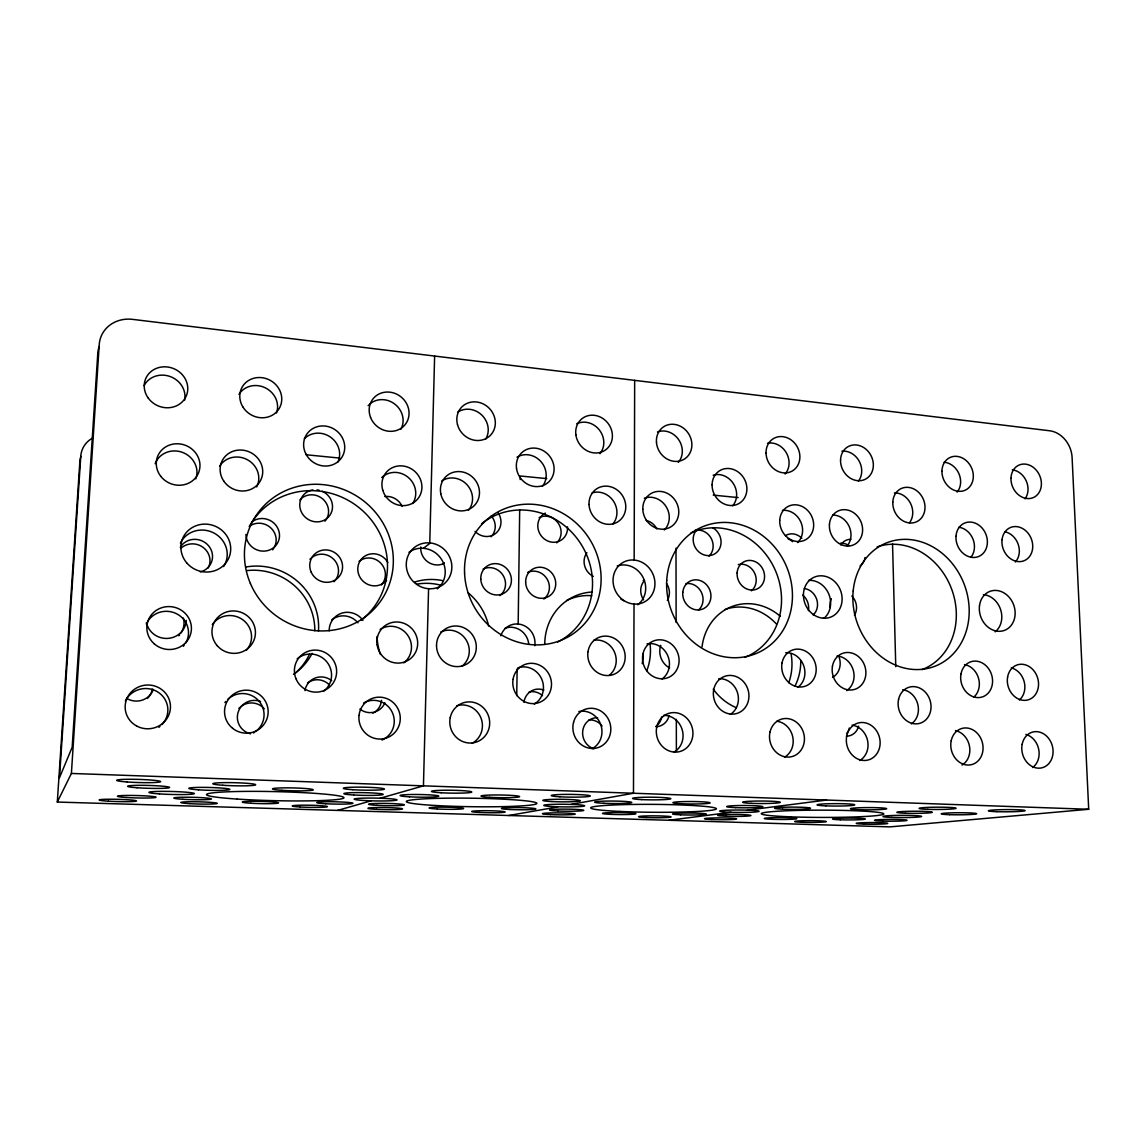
<?xml version="1.0" encoding="UTF-8"?>
<svg xmlns="http://www.w3.org/2000/svg" width="1146" height="1146" viewBox="0 0 1146 1146"><rect width="100%" height="100%" fill="white"/><g stroke="black" fill="none" stroke-linecap="round" stroke-linejoin="round"><path stroke-width="1.5" d="M634.025 604.057L634.755 604.114A22.462 20.542 62.8 0 0 654.953 583.643A22.462 20.542 62.8 0 0 634.741 560.108L633.781 560.022A22.462 20.542 62.8 0 0 613.038 580.091A22.462 20.542 62.8 0 0 633.079 603.971L634.025 604.057L633.48 793.247L570.88 804.42M634.153 560.065L634.669 380.372M516.717 695.622L517.147 668.963M534.781 645.699A18.293 17.262 62.8 0 0 518.178 624.011L519.682 509.87M520.155 479.558L520.212 475.991L546.757 478.613M434.62 356.062L429.764 542.903A23.493 22.275 49.2 0 0 406.271 563.99A23.493 22.275 49.2 0 0 428.575 588.715L423.447 785.855L380.171 798.232A21.387 1.404 1 0 0 354.673 798.848A21.387 1.404 1 0 0 371.146 800.81L371.863 800.839A21.387 1.404 1 0 0 396.487 800.195A21.387 1.404 1 0 0 380.773 798.246L380.171 798.232M57.3 802.057L71.396 773.45L99.229 344.631A31.816 28.822 21.7 0 1 132.549 319.362L1049.707 430.781A25.14 20.571 65.2 0 1 1072.097 457.455L1088.7 809.277L890.141 826.868L57.3 802.057L79.848 461.824A25.14 23.264 15.9 0 1 80.908 456.423M408.979 552.286A23.135 21.989 48.9 0 1 423.447 548.289L430.395 542.96A23.493 22.275 49.2 0 1 451.853 567.528A23.493 22.275 49.2 0 1 429.363 588.758L428.575 588.7M337.612 810.408L371.146 800.81M508.767 815.508L558.417 806.784A20.456 1.318 0.6 0 0 583.629 806.211A20.456 1.318 0.6 0 0 571.439 804.435M668.777 820.278L731.048 812.299A19.826 1.218 0.2 0 0 759.067 811.21A19.826 1.218 0.2 0 0 728.297 810.179A19.826 1.218 0.2 0 0 730.26 812.27L731.048 812.299M826.581 800.051L747.364 810.15M557.744 806.77L556.899 806.741A20.456 1.318 0.6 0 1 544.952 804.95A20.456 1.318 0.6 0 1 570.536 804.406M71.396 773.45L1088.7 809.277M517.863 623.997L517.376 623.968A18.293 17.262 62.8 0 0 500.831 635.801M423.447 548.304L424.077 548.361A23.135 21.989 48.9 0 1 443.588 563.431A23.135 21.989 48.9 0 1 439.333 586.981M306.125 454.761L339.803 458.099M713.242 495.115L738.153 497.593M892.533 543.72L895.771 666.671M675.997 548.103L676.14 622.507M676.326 719.359L676.384 751.189M180.309 547.186A17.362 16.517 18.7 0 1 208.773 545.997A17.362 16.517 18.7 0 1 200.349 571.954M186.254 620.387A20.141 19.31 10.2 0 1 167.631 638.422A20.141 19.31 10.2 0 1 146.444 622.622M251.819 521.989A16.961 16.13 27.8 0 1 277.633 527.934A16.961 16.13 27.8 0 1 266.832 550.796A16.961 16.13 27.8 0 1 245.932 534.423M304.922 690.594A16.789 16.531 42.5 0 1 331.681 680.667M307.529 682.944A16.588 16.345 41.3 0 1 329.246 684.807M311.383 557.916A16.459 15.772 35.9 0 1 333.916 559.492A16.459 15.772 35.9 0 1 334.03 581.724M309.964 559.305A16.459 15.772 35.9 0 1 310.652 558.589M92.511 438.101A25.47 23.536 16.2 0 0 80.779 456.194L59.492 777.733L72.169 747.235L97.782 353.383A31.314 28.406 21.4 0 1 99.072 346.78M322.069 491.204A16.674 15.743 34.3 0 1 328.587 516.889A16.674 15.743 34.3 0 1 301.985 513.179A16.674 15.743 34.3 0 1 312.987 489.944M317.07 489.886A16.674 15.743 34.3 0 1 319.104 490.23M299.88 499.957A16.474 15.571 34 0 1 322.628 498.868A16.474 15.571 34 0 1 324.991 521.229M249.642 526.057A16.76 15.944 27.3 0 1 270.728 527.819A16.76 15.944 27.3 0 1 273.794 548.218M273.235 549.049A16.76 15.944 27.3 0 1 272.619 549.836M180.739 548.418A17.161 16.331 18.2 0 1 202.799 547.158A17.161 16.331 18.2 0 1 208.257 567.915M183.36 618.023A19.883 19.067 9.6 0 1 181.082 632.95M179.636 634.884A19.883 19.067 9.6 0 1 178.833 635.786M238.898 708.357A16.961 16.746 6.1 0 1 239.643 707.598M240.431 706.896A16.961 16.746 6.1 0 1 264.311 708.815M309.477 654.251A60.179 58.403 22.9 0 1 294.823 673.49M246.648 570.622A60.179 58.403 22.9 0 1 314.806 630.787M329.203 630.887A18.995 18.422 42.9 0 1 362.967 620.315M331.652 620A18.766 18.207 42.3 0 1 357.939 622.822M153.349 689.405A17.921 17.233 -1 0 1 126.547 698.272M152.26 689.033A17.691 17.018 -1.6 0 1 147.462 698.473M312.142 653.349A60.924 59.091 23.7 0 1 293.476 674.392M245.889 567.012A60.924 59.091 23.7 0 1 318.459 631.088M250.602 733.827A17.161 16.946 8 0 1 238.096 712.339A17.161 16.946 8 0 1 260.572 701.495M373.811 712.755A16.402 16.073 56.6 0 1 372.923 713.242M381.518 700.335A16.402 16.073 56.6 0 1 374.656 712.21M498.209 512.935A15.944 14.869 51.2 0 1 495.631 533.449A15.944 14.869 51.2 0 1 475.046 531.386M416.686 584.188A57.472 55.209 55.9 0 1 440.938 585.248M384.812 496.533A16.345 15.399 42.2 0 1 402.146 506.331M483.139 569.089A15.8 14.869 55.8 0 1 502.936 575.149A15.8 14.869 55.8 0 1 500.057 595.576M491.319 515.901A15.758 14.726 51.1 0 1 491.018 536.815M384.898 702.799A16.603 16.245 56.9 0 1 359.93 709.088M359.085 561.354A16.259 15.543 42.8 0 1 380.83 563.202A16.259 15.543 42.8 0 1 381.389 584.89M444.261 562.686A15.987 15.113 48.6 0 1 443.087 564.176M505.042 628.252A18.078 17.09 62.8 0 1 511.403 627.249L512.19 627.306A18.078 17.09 62.8 0 1 528.764 644.281M380.458 654.466A58.16 55.796 56.1 0 1 377.063 636.488M414.795 582.025A58.16 55.796 56.1 0 1 442.671 580.607M468.213 592.883A58.16 55.796 56.1 0 1 488.64 626.017M443.717 563.546A16.173 15.27 48.8 0 1 427.745 561.855A16.173 15.27 48.8 0 1 420.768 546.986M386.574 580.263A16.445 15.715 43.1 0 1 362.437 580.578A16.445 15.715 43.1 0 1 364.084 556.627A16.445 15.715 43.1 0 1 387.806 562.371M593.872 748.782A15.929 14.855 73.9 0 1 582.727 730.99A15.929 14.855 73.9 0 1 597.596 717.725M529.165 691.955A15.872 15.013 70.4 0 1 542.502 695.651M566.539 600.533A55.581 51.685 66.4 0 1 591.794 595.691M643.135 653.564A55.581 51.685 66.4 0 1 642.204 663.706M588.886 719.946A15.758 14.712 74 0 1 602.08 726.034M539.107 517.62A15.528 14.354 55.7 0 1 558.159 523.077A15.528 14.354 55.7 0 1 556.712 542.875M567.499 526.831A15.7 14.497 55.8 0 1 556.039 542.115A15.7 14.497 55.8 0 1 538.806 531.472A15.7 14.497 55.8 0 1 545.295 513.107M661.715 716.938A15.514 14.296 72.5 0 1 656.071 726.22M527.647 572.456A15.643 14.626 58.8 0 1 547.014 578.916A15.643 14.626 58.8 0 1 543.82 599.072M523.923 702.383A16.058 15.17 70.2 0 1 543.863 690.078M669.106 715.706A15.7 14.425 72.4 0 1 655.956 726.722M669.651 667.989A17.72 16.159 68.5 0 1 660.755 645.341M646.143 520.427A15.385 13.967 60.3 0 1 656.887 528.979M544.751 643.765A56.24 52.2 66.3 0 1 591.966 592.038M620.803 599.014A56.24 52.2 66.3 0 1 623.711 600.791M650.069 643.765A56.24 52.2 66.3 0 1 646.817 670.711M643.579 599.874A15.457 14.081 64 0 1 644.467 580.607M666.528 583.429A15.457 14.081 64 0 1 667.33 600.461M643.164 580.65A15.27 13.953 64 0 1 644.009 580.435M593.341 576.409A15.6 14.339 60.2 0 1 586.895 552.73M840.247 543.29A14.569 12.678 66.1 0 1 848.957 545.582M849.272 728.039A14.941 13.15 73.9 0 1 848.728 729.758M848.384 730.575A14.941 13.15 73.9 0 1 847.567 732.122M847.095 732.853A14.941 13.15 73.9 0 1 846.565 733.54M738.296 564.606A14.941 13.322 65.4 0 1 739.127 564.419M739.958 564.29A14.941 13.322 65.4 0 1 754.87 573.645A14.941 13.322 65.4 0 1 751.418 590.82M685.967 583.629A15.142 13.709 65.3 0 1 701.481 592.482A15.142 13.709 65.3 0 1 698.487 610.145M736.477 707.755A54.535 48.848 69.9 0 1 713.227 689.161M702.04 646.874A54.535 48.848 69.9 0 1 780.34 616.347M800.753 660.827A54.535 48.848 69.9 0 1 794.98 686.139M725.203 609.385A53.919 48.404 69.9 0 1 776.487 624.097M791.041 653.607A53.919 48.404 69.9 0 1 788.763 682.715M785.411 535.698A14.912 13.107 64.9 0 1 801.871 538.319M788.09 538.849A14.755 13.007 64.9 0 1 792.559 541.686M830.263 607.509A14.869 12.978 68.3 0 1 831.38 598.699M851.85 596.02A14.869 12.978 68.3 0 1 854.443 615.287M838.586 655.756A17.19 15.127 70.8 0 1 832.555 677.386M712.798 527.776A15.184 13.609 62.6 0 1 719.201 549.321A15.184 13.609 62.6 0 1 698.888 551.942A15.184 13.609 62.6 0 1 696.768 529.839M840.835 544.995A14.726 12.778 66.1 0 1 850.948 539.279M865.015 557.5A14.726 12.778 66.1 0 1 864.643 559.205M864.399 560.036A14.726 12.778 66.1 0 1 860.073 565.995M858.626 726.077A15.113 13.265 73.8 0 1 846.364 736.147M694.82 530.541A15.013 13.48 62.6 0 1 711.079 538.176A15.013 13.48 62.6 0 1 709.03 556.139M804.306 588.557A14.984 13.208 67.7 0 1 816.668 599.229A14.984 13.208 67.7 0 1 813.202 614.915M802.673 595.089A14.826 13.093 67.7 0 1 808.417 610.675M363.569 702.999A20.714 20.327 64.2 0 1 392.047 711.895A20.714 20.327 64.2 0 1 382.033 740.015M380.143 629.383A20.513 19.84 52.1 0 1 407.632 635.128A20.513 19.84 52.1 0 1 403.793 662.861M238.955 394.367A21.058 19.439 29.3 0 1 265.371 387.864A21.058 19.439 29.3 0 1 276.515 412.947M155.154 463.7A21.702 20.241 20.9 0 1 182.529 452.398A21.702 20.241 20.9 0 1 195.808 478.899M249.198 526.616A74.404 71.195 34.6 0 1 360.245 508.623A74.404 71.195 34.6 0 1 361.205 620.172M368.138 405.67A20.299 18.737 39.5 0 1 368.955 404.81M369.814 404.008A20.299 18.737 39.5 0 1 395.27 404.466A20.299 18.737 39.5 0 1 400.856 429.32M227.553 699.533A21.488 21.158 5.4 0 1 258.781 700.851A21.488 21.158 5.4 0 1 255.716 731.492M254.627 732.265A21.488 21.158 5.4 0 1 253.481 732.982M224.931 702.584A21.488 21.158 5.4 0 1 225.748 701.51M297.158 658.807A20.957 20.571 36.7 0 1 326.882 661.944A20.957 20.571 36.7 0 1 323.459 691.367M212.282 624.584A21.473 20.829 17.4 0 1 242.995 619.929A21.473 20.829 17.4 0 1 246.49 650.183M144.081 385.686A21.702 19.912 22.5 0 1 170.009 376.475A21.702 19.912 22.5 0 1 184.649 400.083M125.344 701.066A22.318 21.545 -4.8 0 1 157.962 692.098A22.318 21.545 -4.8 0 1 161.973 724.573M159.953 726.449A22.318 21.545 -4.8 0 1 158.85 727.295M304.32 438.76A20.7 19.31 34.4 0 1 330.349 437.013A20.7 19.31 34.4 0 1 337.955 461.967M219.588 466.25A21.258 19.926 26.4 0 1 247.608 459.847A21.258 19.926 26.4 0 1 256.704 486.921M180.395 543.118A24.668 23.464 19.7 0 1 214.216 533.177A24.668 23.464 19.7 0 1 223.642 566.582M147.519 621.691A21.975 21.115 8.7 0 1 177.415 614.199A21.975 21.115 8.7 0 1 185.681 643.035M184.177 645.241A21.975 21.115 8.7 0 1 183.317 646.272M146.301 624.054A21.975 21.115 8.7 0 1 146.874 622.851M438.359 587.955A23.135 21.989 48.9 0 1 437.314 588.858M381.761 477.553A20.299 19.024 42.4 0 1 408.191 477.366A20.299 19.024 42.4 0 1 412.675 503.552M440.723 632.019A20.241 19.396 59.2 0 1 466.178 639.984A20.241 19.396 59.2 0 1 461.881 666.327M457.583 412.245A19.84 18.193 46 0 1 481.735 415.01A19.84 18.193 46 0 1 485.675 439.176M517.82 667.832A20.012 18.952 67.8 0 1 541.585 678.833A20.012 18.952 67.8 0 1 534.294 704.102M576.682 423.805A19.281 17.434 53.2 0 1 599.387 429.994A19.281 17.434 53.2 0 1 599.96 453.644M593.571 640.313A19.654 18.264 67.3 0 1 614.371 651.873A19.654 18.264 67.3 0 1 609.343 675.238M578.816 711.566A19.912 18.623 73.5 0 1 600.719 724.516A19.912 18.623 73.5 0 1 592.196 748.696M456.867 705.721A20.37 19.597 71 0 1 480.862 717.711A20.37 19.597 71 0 1 472.209 743.238M617.207 565.995A22.132 20.299 62.8 0 1 624.799 564.964L625.759 565.05A22.132 20.299 62.8 0 1 644.682 581.437A22.132 20.299 62.8 0 1 637.749 604.73M481.592 523.779A70.651 66.067 57.7 0 1 580.664 543.576A70.651 66.067 57.7 0 1 557.615 642.061M441.654 481.076A19.998 18.651 47.5 0 1 467.024 484.744A19.998 18.651 47.5 0 1 468.442 510.342M517.004 457.182A19.597 18.007 51.5 0 1 517.992 456.624M519.009 456.137A19.597 18.007 51.5 0 1 541.814 462.669A19.597 18.007 51.5 0 1 542.459 486.319M592.196 492.866A19.339 17.648 57.1 0 1 613.497 501.189A19.339 17.648 57.1 0 1 612.824 524.08M647.003 643.923A19.439 17.849 68.8 0 1 667.76 655.684A19.439 17.849 68.8 0 1 662.044 678.991M657.46 431.942A18.923 16.904 56.8 0 1 678.69 439.692A18.923 16.904 56.8 0 1 678.303 462.411M718.7 678.719A19.267 17.419 72 0 1 737.394 692.385A19.267 17.419 72 0 1 730.331 714.431M767.505 443.23A18.479 16.159 60.6 0 1 786.357 452.856A18.479 16.159 60.6 0 1 785.096 474.014M785.712 652.704A18.923 16.803 71 0 1 803.69 665.683A18.923 16.803 71 0 1 798.017 687.185M776.845 721.235A19.167 17.118 74.7 0 1 792.731 736.806A19.167 17.118 74.7 0 1 784.537 757.191M663.591 715.39A19.597 17.978 74.2 0 1 682.257 729.945A19.597 17.978 74.2 0 1 674.02 752.148M808.517 580.377A21.301 18.737 67.7 0 1 828.859 594.172A21.301 18.737 67.7 0 1 824.046 618.267M691.009 532.89A67.829 60.939 65.8 0 1 775.427 570.579A67.829 60.939 65.8 0 1 744.742 657.417M644.324 498.224A19.11 17.276 59.5 0 1 666.084 506.575A19.11 17.276 59.5 0 1 664.308 529.968M713.156 475.203A18.766 16.674 60.6 0 1 733.354 483.598A18.766 16.674 60.6 0 1 732.752 505.773M782.389 510.371A18.565 16.316 63.8 0 1 800.61 521.516A18.565 16.316 63.8 0 1 797.63 542.574M894.424 492.895A18.064 15.442 65.1 0 1 910.554 503.438A18.064 15.442 65.1 0 1 909.437 522.877M958.844 527.232A17.892 15.113 67.1 0 1 972.94 539.021A17.892 15.113 67.1 0 1 970.991 557.185M832.626 515.027A18.379 15.972 65 0 1 849 526.114A18.379 15.972 65 0 1 847.238 545.854M837.081 655.999A18.737 16.445 71.5 0 1 853.297 670.324A18.737 16.445 71.5 0 1 846.693 690.608M852.051 725.132A18.88 16.545 74.9 0 1 867.551 740.445A18.88 16.545 74.9 0 1 859.801 760.5M841.88 451.195A18.193 15.657 62.6 0 1 859.128 461.064A18.193 15.657 62.6 0 1 858.44 481.091M944.118 462.239A17.792 14.984 64.7 0 1 958.916 473.685A17.792 14.984 64.7 0 1 957.154 492.121M1004.913 531.787A17.72 14.798 67.7 0 1 1018.207 544.321A17.72 14.798 67.7 0 1 1015.385 562.013M877.134 546.857A65.365 56.283 69 0 1 951.782 589.502A65.365 56.283 69 0 1 921.986 669.622M1025.856 734.414A18.221 15.285 75.1 0 1 1038.706 749.298A18.221 15.285 75.1 0 1 1032.618 767.548M1012.305 469.846A17.534 14.526 65.8 0 1 1026.286 481.034A17.534 14.526 65.8 0 1 1025.054 498.839M955.463 730.618A18.494 15.786 75 0 1 969.473 746.103A18.494 15.786 75 0 1 962.038 765.084M1011.302 667.86A18.078 15.184 72.6 0 1 1024.238 681.884A18.078 15.184 72.6 0 1 1019.396 699.962M983.411 594.631A20.542 17.319 69.9 0 1 1000.702 609.858A20.542 17.319 69.9 0 1 995.143 631.833M902.733 689.706A18.565 16.058 73.3 0 1 917.788 704.274A18.565 16.058 73.3 0 1 911.342 723.914M964.502 664.58A18.25 15.514 72.4 0 1 978.555 678.317A18.25 15.514 72.4 0 1 973.771 697.169M823.243 618.195L822.37 618.124A21.602 18.938 67.6 0 1 806.068 584.661A21.602 18.938 67.6 0 1 839.431 587.97A21.602 18.938 67.6 0 1 823.243 618.21M311.096 571.94A16.66 15.958 36.4 0 0 339.359 576.28A16.66 15.958 36.4 0 0 328.014 550.094A16.66 15.958 36.4 0 0 311.096 571.94M480.776 579.088A15.987 15.027 55.9 0 0 504.326 592.998A15.987 15.027 55.9 0 0 503.18 565.823A15.987 15.027 55.9 0 0 480.776 579.088M525.642 582.211A15.829 14.769 58.9 0 0 548.562 596.507A15.829 14.769 58.9 0 0 547.888 569.591A15.829 14.769 58.9 0 0 525.642 582.211M682.801 592.224A15.313 13.838 65.3 0 0 702.627 609.07A15.313 13.838 65.3 0 0 705.091 583.386A15.313 13.838 65.3 0 0 682.801 592.224M737.107 572.9A15.099 13.451 65.4 0 0 756.861 589.073A15.099 13.451 65.4 0 0 758.509 563.703A15.099 13.451 65.4 0 0 737.107 572.9M126.404 797.487A19.267 1.203 1.5 0 0 156.014 797.315A19.267 1.203 1.5 0 0 127.908 795.439A19.267 1.203 1.5 0 0 126.404 797.487M189.319 803.618A18.135 1.089 1.4 0 0 217.239 803.418A18.135 1.089 1.4 0 0 190.823 801.756A18.135 1.089 1.4 0 0 189.319 803.618M127.12 781.973A22.032 1.576 1.7 0 0 160.626 781.644A22.032 1.576 1.7 0 0 128.08 779.28A22.032 1.576 1.7 0 0 127.12 781.973M108.397 801.169A18.637 1.117 1.5 0 0 136.517 800.968A18.637 1.117 1.5 0 0 108.755 799.235A18.637 1.117 1.5 0 0 108.397 801.169M281.758 790.31A20.442 1.433 1.3 0 0 313.259 789.88A20.442 1.433 1.3 0 0 283.52 787.875A20.442 1.433 1.3 0 0 281.758 790.31M198.473 789.809A20.571 1.418 1.5 0 0 229.873 789.451A20.571 1.418 1.5 0 0 199.619 787.388A20.571 1.418 1.5 0 0 198.473 789.809M159.466 793.906A22.734 1.49 1.5 0 0 194.362 793.619A22.734 1.49 1.5 0 0 161.156 791.37A22.734 1.49 1.5 0 0 159.466 793.906M182.773 799.263A18.909 1.189 1.4 0 0 211.466 798.991A18.909 1.189 1.4 0 0 183.475 797.229A18.909 1.189 1.4 0 0 182.773 799.263M250.845 803.231A18.193 1.132 1.3 0 0 278.578 802.916A18.193 1.132 1.3 0 0 251.776 801.298A18.193 1.132 1.3 0 0 250.845 803.231M237.222 799.077A68.817 4.541 1.3 0 0 343.872 797.917A68.817 4.541 1.3 0 0 244.499 791.399A68.817 4.541 1.3 0 0 237.222 799.077M137.076 787.746A20.986 1.433 1.6 0 0 169.579 787.531A20.986 1.433 1.6 0 0 139.253 785.325A20.986 1.433 1.6 0 0 137.076 787.746M222.782 785.254A21.359 1.533 1.4 0 0 255.644 784.852A21.359 1.533 1.4 0 0 224.53 782.632A21.359 1.533 1.4 0 0 222.782 785.254M352.81 789.709A20.571 1.475 1.1 0 0 384.44 789.15A20.571 1.475 1.1 0 0 354.443 787.187A20.571 1.475 1.1 0 0 352.81 789.709M300.223 806.999A17.534 1.06 1.1 0 0 327.355 806.712A17.534 1.06 1.1 0 0 301.985 805.194A17.534 1.06 1.1 0 0 300.223 806.999M325.607 803.747A18.121 1.146 1.1 0 0 352.954 803.303A18.121 1.146 1.1 0 0 325.951 801.77A18.121 1.146 1.1 0 0 325.607 803.747M353.641 794.98A19.654 1.347 1.1 0 0 383.179 794.379A19.654 1.347 1.1 0 0 353.77 792.645A19.654 1.347 1.1 0 0 353.641 794.98M435.666 805.509A65.293 4.255 0.8 0 0 536.743 803.633A65.293 4.255 0.8 0 0 442.327 798.246A65.293 4.255 0.8 0 0 435.666 805.509M489.643 797.315A19.367 1.347 0.8 0 0 519.582 796.656A19.367 1.347 0.8 0 0 491.491 795.023A19.367 1.347 0.8 0 0 489.643 797.315M551.957 801.555A18.751 1.261 0.6 0 0 580.349 800.796A18.751 1.261 0.6 0 0 552.501 799.378A18.751 1.261 0.6 0 0 551.957 801.555M559.964 796.799A19.582 1.375 0.6 0 0 590.29 796.04A19.582 1.375 0.6 0 0 561.998 794.45A19.582 1.375 0.6 0 0 559.964 796.799M409.437 796.828A19.367 1.332 0.9 0 0 438.76 796.198A19.367 1.332 0.9 0 0 409.996 794.536A19.367 1.332 0.9 0 0 409.437 796.828M479.472 812.457A16.746 1.003 0.8 0 0 505.128 811.998A16.746 1.003 0.8 0 0 480.618 810.738A16.746 1.003 0.8 0 0 479.472 812.457M376.418 809.334A17.176 1.031 1 0 0 402.518 808.918A17.176 1.031 1 0 0 377.134 807.543A17.176 1.031 1 0 0 376.418 809.334M376.977 805.337A17.863 1.117 1 0 0 404.395 804.907A17.863 1.117 1 0 0 378.28 803.418A17.863 1.117 1 0 0 376.977 805.337M509.855 809.491A17.305 1.074 0.7 0 0 535.884 808.89A17.305 1.074 0.7 0 0 510.042 807.644A17.305 1.074 0.7 0 0 509.855 809.491M437.328 808.99A17.29 1.06 0.9 0 0 463.586 808.503A17.29 1.06 0.9 0 0 437.987 807.171A17.29 1.06 0.9 0 0 437.328 808.99M441.21 792.76A20.112 1.433 0.9 0 0 471.78 792.029A20.112 1.433 0.9 0 0 442.055 790.282A20.112 1.433 0.9 0 0 441.21 792.76M619.771 811.425A62.887 3.954 0.4 0 0 716.322 808.933A62.887 3.954 0.4 0 0 624.398 804.621A62.887 3.954 0.4 0 0 619.771 811.425M681.455 803.747A18.665 1.232 0.3 0 0 710.148 802.916A18.665 1.232 0.3 0 0 682.901 801.627A18.665 1.232 0.3 0 0 681.455 803.747M735.646 807.629A18.15 1.16 0.2 0 0 762.878 806.712A18.15 1.16 0.2 0 0 735.675 805.624A18.15 1.16 0.2 0 0 735.646 807.629M751.074 803.317A18.952 1.261 0.1 0 0 780.268 802.401A18.952 1.261 0.1 0 0 752.693 801.154A18.952 1.261 0.1 0 0 751.074 803.317M603.784 803.274A18.551 1.232 0.5 0 0 631.747 802.458A18.551 1.232 0.5 0 0 604.057 801.14A18.551 1.232 0.5 0 0 603.784 803.274M646.602 817.542A16.187 0.931 0.4 0 0 671.083 816.926A16.187 0.931 0.4 0 0 647.017 815.923A16.187 0.931 0.4 0 0 646.602 817.542M550.481 814.62A16.488 0.974 0.6 0 0 575.249 814.047A16.488 0.974 0.6 0 0 550.567 812.944A16.488 0.974 0.6 0 0 550.481 814.62M557.715 810.981A17.118 1.046 0.6 0 0 583.772 810.38A17.118 1.046 0.6 0 0 558.474 809.176A17.118 1.046 0.6 0 0 557.715 810.981M680.495 814.806A16.746 0.988 0.3 0 0 706.251 814.161A16.746 0.988 0.3 0 0 681.856 813.087A16.746 0.988 0.3 0 0 680.495 814.806M610.933 814.348A16.646 0.988 0.5 0 0 635.915 813.703A16.646 0.988 0.5 0 0 610.961 812.629A16.646 0.988 0.5 0 0 610.933 814.348M641.588 799.593A19.281 1.332 0.4 0 0 670.84 798.69A19.281 1.332 0.4 0 0 642.247 797.315A19.281 1.332 0.4 0 0 641.588 799.593M882.563 821.095A16.288 0.902 0 0 0 907.073 820.307A16.288 0.902 0 0 0 882.707 819.533A16.288 0.902 0 0 0 882.563 821.095M801.899 822.241A15.8 0.86 0.1 0 0 826.309 821.61A15.8 0.86 0.1 0 0 803.36 820.751A15.8 0.86 0.1 0 0 801.899 822.241M996.905 811.683A18.451 1.103 -0.3 0 0 1025.111 810.623A18.451 1.103 -0.3 0 0 997.98 809.778A18.451 1.103 -0.3 0 0 996.905 811.683M863.969 824.117A15.686 0.831 0 0 0 887.735 823.43A15.686 0.831 0 0 0 864.442 822.67A15.686 0.831 0 0 0 863.969 824.117M859.07 809.692A18.221 1.132 -0.1 0 0 886.675 808.718A18.221 1.132 -0.1 0 0 859.629 807.744A18.221 1.132 -0.1 0 0 859.07 809.692M905.483 813.216A17.777 1.06 -0.1 0 0 932.343 812.27A17.777 1.06 -0.1 0 0 905.884 811.382A17.777 1.06 -0.1 0 0 905.483 813.216M891.832 817.413A19.425 1.117 -0.1 0 0 921.599 816.482A19.425 1.117 -0.1 0 0 893.121 815.494A19.425 1.117 -0.1 0 0 891.832 817.413M840.247 819.777A16.373 0.917 0 0 0 865.316 819.046A16.373 0.917 0 0 0 841.293 818.187A16.373 0.917 0 0 0 840.247 819.777M772.118 819.304A16.23 0.917 0.2 0 0 796.828 818.616A16.23 0.917 0.2 0 0 772.891 817.714A16.23 0.917 0.2 0 0 772.118 819.304M790.625 816.84A61.311 3.639 0.1 0 0 883.795 813.932A61.311 3.639 0.1 0 0 793.075 810.551A61.311 3.639 0.1 0 0 790.625 816.84M949.533 814.677A17.706 1.031 -0.2 0 0 976.664 813.746A17.706 1.031 -0.2 0 0 950.722 812.886A17.706 1.031 -0.2 0 0 949.533 814.677M927.816 809.334A18.565 1.146 -0.2 0 0 956.079 808.288A18.565 1.146 -0.2 0 0 928.69 807.357A18.565 1.146 -0.2 0 0 927.816 809.334M825.865 805.867A18.766 1.203 0 0 0 854.715 804.893A18.766 1.203 0 0 0 827.34 803.776A18.766 1.203 0 0 0 825.865 805.867M711.867 819.519A16.001 0.902 0.3 0 0 736.606 818.932A16.001 0.902 0.3 0 0 713.385 817.958A16.001 0.902 0.3 0 0 711.867 819.519M726.005 816.224A16.617 0.974 0.3 0 0 750.931 815.494A16.617 0.974 0.3 0 0 726.005 814.534A16.617 0.974 0.3 0 0 726.005 816.224M782.589 809.162A18.021 1.132 0.1 0 0 810.523 808.345A18.021 1.132 0.1 0 0 784.494 807.214A18.021 1.132 0.1 0 0 782.589 809.162M148.264 398.106A22.046 20.184 22.9 0 0 185.81 396.946A22.046 20.184 22.9 0 0 163.921 366.82A22.046 20.184 22.9 0 0 148.264 398.106M232.581 728.283A21.817 21.488 7.4 0 0 267.877 715.176A21.817 21.488 7.4 0 0 238.597 691.539A21.817 21.488 7.4 0 0 232.581 728.283M136.646 726.005A22.662 21.889 -4.1 0 0 170.468 706.609A22.662 21.889 -4.1 0 0 136.317 688.087A22.662 21.889 -4.1 0 0 136.646 726.005M305.638 453.458A21.015 19.582 34.8 0 0 341.15 458.371A21.015 19.582 34.8 0 0 325.708 426.126A21.015 19.582 34.8 0 0 305.638 453.458M223.785 481.119A21.588 20.213 26.9 0 0 260.6 480.403A21.588 20.213 26.9 0 0 239.858 450.02A21.588 20.213 26.9 0 0 223.785 481.119M186.554 562.672A25.054 23.808 20.4 0 0 229.114 557.257A25.054 23.808 20.4 0 0 201.725 524.324A25.054 23.808 20.4 0 0 186.554 562.672M217.368 645.857A21.803 21.144 18.4 0 0 254.297 639.31A21.803 21.144 18.4 0 0 229.429 611.276A21.803 21.144 18.4 0 0 217.368 645.857M242.723 406.687A21.387 19.711 29.6 0 0 279.08 408.707A21.387 19.711 29.6 0 0 260.514 377.55A21.387 19.711 29.6 0 0 242.723 406.687M160.784 476.321A22.046 20.542 21.4 0 0 198.301 473.384A22.046 20.542 21.4 0 0 175.309 443.831A22.046 20.542 21.4 0 0 160.784 476.321M250.387 583.443A75.55 72.198 35.2 0 0 378.409 604.114A75.55 72.198 35.2 0 0 327.842 485.245A75.55 72.198 35.2 0 0 250.387 583.443M295.94 678.647A21.287 20.872 38 0 0 332.182 684.363A21.287 20.872 38 0 0 318.445 650.355A21.287 20.872 38 0 0 295.94 678.647M370.559 417.402A20.599 18.981 39.8 0 0 404.739 425.109A20.599 18.981 39.8 0 0 392.047 392.534A20.599 18.981 39.8 0 0 370.559 417.402M359.027 715.448A21.043 20.614 64.1 0 0 387.892 737.437A21.043 20.614 64.1 0 0 391.846 701.424A21.043 20.614 64.1 0 0 359.027 715.448M382.764 490.216A20.599 19.281 42.7 0 0 416.499 500.286A20.599 19.281 42.7 0 0 406.486 466.709A20.599 19.281 42.7 0 0 382.764 490.216M377.134 644.783A20.829 20.112 52.4 0 0 409.91 659.122A20.829 20.112 52.4 0 0 404.896 623.725A20.829 20.112 52.4 0 0 377.134 644.783M154.366 643.937A22.318 21.445 9.5 0 0 190.981 632.592A22.318 21.445 9.5 0 0 162.044 607.609A22.318 21.445 9.5 0 0 154.366 643.937M464.574 573.186A71.697 66.912 57.8 0 0 569.49 636.13A71.697 66.912 57.8 0 0 564.376 514.268A71.697 66.912 57.8 0 0 464.574 573.186M440.78 493.668A20.299 18.895 47.8 0 0 472.811 506.933A20.299 18.895 47.8 0 0 466.25 473.112A20.299 18.895 47.8 0 0 440.78 493.668M450.22 717.668A20.685 19.869 70.7 0 0 475.877 742.207A20.685 19.869 70.7 0 0 483.096 707.512A20.685 19.869 70.7 0 0 450.22 717.668M573.587 722.166A20.198 18.866 73.3 0 0 596.507 748.023A20.198 18.866 73.3 0 0 605.446 714.903A20.198 18.866 73.3 0 0 573.587 722.166M588.013 651.659A19.94 18.479 67.3 0 0 613.167 674.622A19.94 18.479 67.3 0 0 618.296 641.23A19.94 18.479 67.3 0 0 588.013 651.659M457.526 424.722A20.127 18.422 46.2 0 0 489.829 435.881A20.127 18.422 46.2 0 0 480.876 402.962A20.127 18.422 46.2 0 0 457.526 424.722M513.05 679.363A20.313 19.196 67.7 0 0 538.949 702.598A20.313 19.196 67.7 0 0 544.436 668.405A20.313 19.196 67.7 0 0 513.05 679.363M436.526 645.972A20.556 19.668 59.3 0 0 466.751 664.064A20.556 19.668 59.3 0 0 465.978 628.868A20.556 19.668 59.3 0 0 436.526 645.972M575.865 434.735A19.554 17.634 53.3 0 0 605.26 450.12A19.554 17.634 53.3 0 0 601.048 417.416A19.554 17.634 53.3 0 0 575.865 434.735M516.545 468.614A19.897 18.221 51.7 0 0 547.014 483.354A19.897 18.221 51.7 0 0 542.087 450.049A19.897 18.221 51.7 0 0 516.545 468.614M589.015 504.484A19.611 17.863 57.2 0 0 617.307 522.146A19.611 17.863 57.2 0 0 615.832 489.055A19.611 17.863 57.2 0 0 589.015 504.484M666.728 580.506A68.803 61.64 65.7 0 0 757.664 652.876A68.803 61.64 65.7 0 0 764.196 536.887A68.803 61.64 65.7 0 0 666.728 580.506M642.806 509.139A19.382 17.477 59.6 0 0 670.238 527.217A19.382 17.477 59.6 0 0 669.321 494.513A19.382 17.477 59.6 0 0 642.806 509.139M656.859 726.593A19.883 18.193 74.1 0 0 679.578 751.618A19.883 18.193 74.1 0 0 687.428 718.886A19.883 18.193 74.1 0 0 656.859 726.593M770.04 731.879A19.453 17.319 74.6 0 0 791.642 756.675A19.453 17.319 74.6 0 0 799.206 724.845A19.453 17.319 74.6 0 0 770.04 731.879M782.045 662.947A19.181 17.004 70.9 0 0 804.449 686.44A19.181 17.004 70.9 0 0 810.351 654.824A19.181 17.004 70.9 0 0 782.045 662.947M656.5 442.843A19.196 17.09 56.9 0 0 684.592 458.944A19.196 17.09 56.9 0 0 681.34 426.742A19.196 17.09 56.9 0 0 656.5 442.843M713.7 689.72A19.539 17.62 71.9 0 0 736.735 713.5A19.539 17.62 71.9 0 0 742.995 681.139A19.539 17.62 71.9 0 0 713.7 689.72M642.705 655.369A19.726 18.064 68.7 0 0 667.602 677.802A19.726 18.064 68.7 0 0 672.115 644.697A19.726 18.064 68.7 0 0 642.705 655.369M766.029 453.157A18.737 16.331 60.7 0 0 791.857 471.221A18.737 16.331 60.7 0 0 790.984 439.835A18.737 16.331 60.7 0 0 766.029 453.157M712.081 484.815A19.038 16.861 60.6 0 0 737.967 504.039A19.038 16.861 60.6 0 0 738.411 472.152A19.038 16.861 60.6 0 0 712.081 484.815M779.738 520.227A18.823 16.502 63.8 0 0 804.334 540.382A18.823 16.502 63.8 0 0 805.996 508.924A18.823 16.502 63.8 0 0 779.738 520.227M1007.606 676.985A18.322 15.342 72.6 0 0 1027.948 699.92A18.322 15.342 72.6 0 0 1033.248 670.009A18.322 15.342 72.6 0 0 1007.606 676.985M951.209 740.688A18.751 15.958 74.9 0 0 971.479 764.668A18.751 15.958 74.9 0 0 978.054 734.128A18.751 15.958 74.9 0 0 951.209 740.688M1010.973 478.326A17.763 14.654 65.8 0 0 1033.391 497.565A17.763 14.654 65.8 0 0 1034.208 468.098A17.763 14.654 65.8 0 0 1010.973 478.326M1022.146 744.356A18.465 15.428 75 0 0 1042.144 767.763A18.465 15.428 75 0 0 1048.003 737.594A18.465 15.428 75 0 0 1022.146 744.356M892.806 502.12A18.307 15.6 65 0 0 916.27 521.917A18.307 15.6 65 0 0 917.617 491.433A18.307 15.6 65 0 0 892.806 502.12M955.993 536.342A18.135 15.256 67.1 0 0 978.541 556.555A18.135 15.256 67.1 0 0 980.489 526.429A18.135 15.256 67.1 0 0 955.993 536.342M979.543 605.317A20.814 17.491 69.9 0 0 1003.567 630.687A20.814 17.491 69.9 0 0 1008.566 596.579A20.814 17.491 69.9 0 0 979.543 605.317M960.964 674.092A18.494 15.672 72.3 0 0 981.735 697.126A18.494 15.672 72.3 0 0 987.136 666.843A18.494 15.672 72.3 0 0 960.964 674.092M898.564 699.389A18.823 16.23 73.2 0 0 919.235 723.47A18.823 16.23 73.2 0 0 925.911 692.829A18.823 16.23 73.2 0 0 898.564 699.389M853.183 590.921A66.253 56.87 68.9 0 0 934.563 666.385A66.253 56.87 68.9 0 0 945.307 556.054A66.253 56.87 68.9 0 0 853.183 590.921M1002.048 539.637A17.964 14.941 67.7 0 0 1023.278 561.039A17.964 14.941 67.7 0 0 1026.687 531.644A17.964 14.941 67.7 0 0 1002.048 539.637M941.94 471.278A18.035 15.127 64.6 0 0 965.347 490.13A18.035 15.127 64.6 0 0 965.634 460.09A18.035 15.127 64.6 0 0 941.94 471.278M840.548 459.904A18.436 15.815 62.6 0 0 864.6 479.587A18.436 15.815 62.6 0 0 865.688 448.974A18.436 15.815 62.6 0 0 840.548 459.904M846.822 735.66A19.153 16.732 74.8 0 0 867.923 760.056A19.153 16.732 74.8 0 0 874.957 728.727A19.153 16.732 74.8 0 0 846.822 735.66M832.426 666.385A18.995 16.617 71.4 0 0 854.687 689.376A18.995 16.617 71.4 0 0 859.973 657.99A18.995 16.617 71.4 0 0 832.426 666.385M829.432 524.395A18.623 16.144 64.9 0 0 853.111 545.066A18.623 16.144 64.9 0 0 855.446 514.11A18.623 16.144 64.9 0 0 829.432 524.395"/></g></svg>
